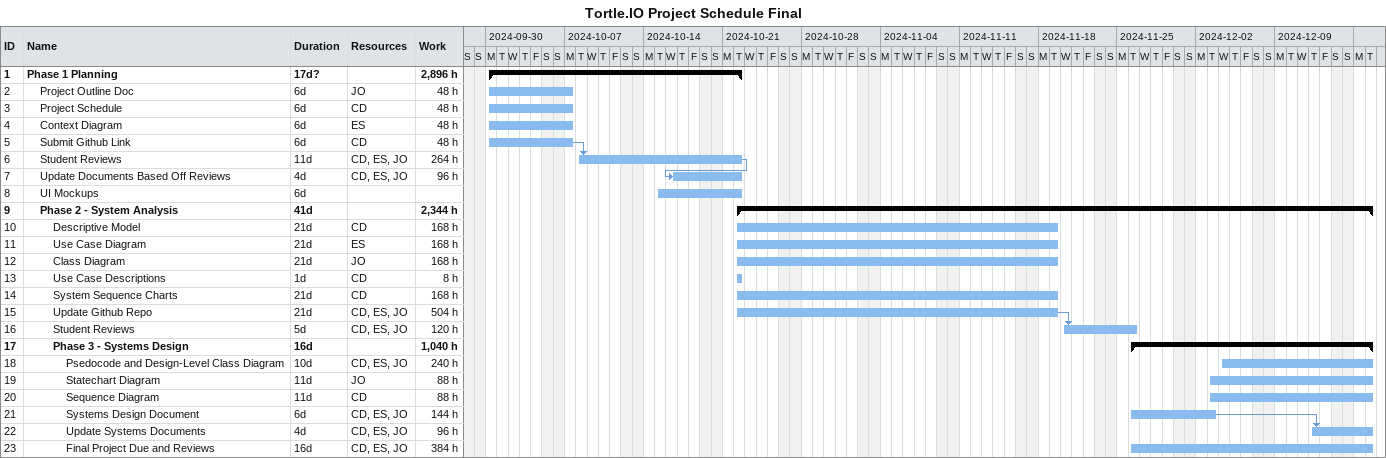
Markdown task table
Tortle.IO Project Schedule Final

| ID | Level | Task | Duration | Start | Finish | Predecessors | Resources | Work (h) |
|---|---|---|---|---|---|---|---|---|
| 1 | 1 | **Phase 1 Planning** | 17d? | 2024-09-30 | 2024-10-22 |  |  | 2896 |
| 2 | 2 | Project Outline Doc | 6d | 2024-09-30 | 2024-10-07 |  | JO | 48 |
| 3 | 2 | Project Schedule | 6d | 2024-09-30 | 2024-10-07 |  | CD | 48 |
| 4 | 2 | Context Diagram | 6d | 2024-09-30 | 2024-10-07 |  | ES | 48 |
| 5 | 2 | Submit Github Link | 6d | 2024-09-30 | 2024-10-07 |  | CD | 48 |
| 6 | 2 | Student Reviews | 11d | 2024-10-08 | 2024-10-22 | 5 | CD, ES, JO | 264 |
| 7 | 2 | Update Documents Based Off Reviews | 4d | 2024-10-16 | 2024-10-22 | 6 | CD, ES, JO | 96 |
| 8 | 2 | UI Mockups | 6d | 2024-10-15 | 2024-10-22 |  |  |  |
| 9 | 2 | **Phase 2 - System Analysis** | 41d | 2024-10-22 | 2024-12-17 |  |  | 2344 |
| 10 | 3 | Descriptive Model | 21d | 2024-10-22 | 2024-11-19 |  | CD | 168 |
| 11 | 3 | Use Case Diagram | 21d | 2024-10-22 | 2024-11-19 |  | ES | 168 |
| 12 | 3 | Class Diagram | 21d | 2024-10-22 | 2024-11-19 |  | JO | 168 |
| 13 | 3 | Use Case Descriptions | 1d | 2024-10-22 | 2024-10-22 |  | CD | 8 |
| 14 | 3 | System Sequence Charts | 21d | 2024-10-22 | 2024-11-19 |  | CD | 168 |
| 15 | 3 | Update Github Repo | 21d | 2024-10-22 | 2024-11-19 |  | CD, ES, JO | 504 |
| 16 | 3 | Student Reviews | 5d | 2024-11-20 | 2024-11-26 | 15 | CD, ES, JO | 120 |
| 17 | 3 | **Phase 3 - Systems Design** | 16d | 2024-11-26 | 2024-12-17 |  |  | 1040 |
| 18 | 4 | Psedocode and Design-Level Class Diagram | 10d | 2024-12-04 | 2024-12-17 |  | CD, ES, JO | 240 |
| 19 | 4 | Statechart Diagram | 11d | 2024-12-03 | 2024-12-17 |  | JO | 88 |
| 20 | 4 | Sequence Diagram | 11d | 2024-12-03 | 2024-12-17 |  | CD | 88 |
| 21 | 4 | Systems Design Document | 6d | 2024-11-26 | 2024-12-03 |  | CD, ES, JO | 144 |
| 22 | 4 | Update Systems Documents | 4d | 2024-12-12 | 2024-12-17 | 21 | CD, ES, JO | 96 |
| 23 | 4 | Final Project Due and Reviews | 16d | 2024-11-26 | 2024-12-17 |  | CD, ES, JO | 384 |
